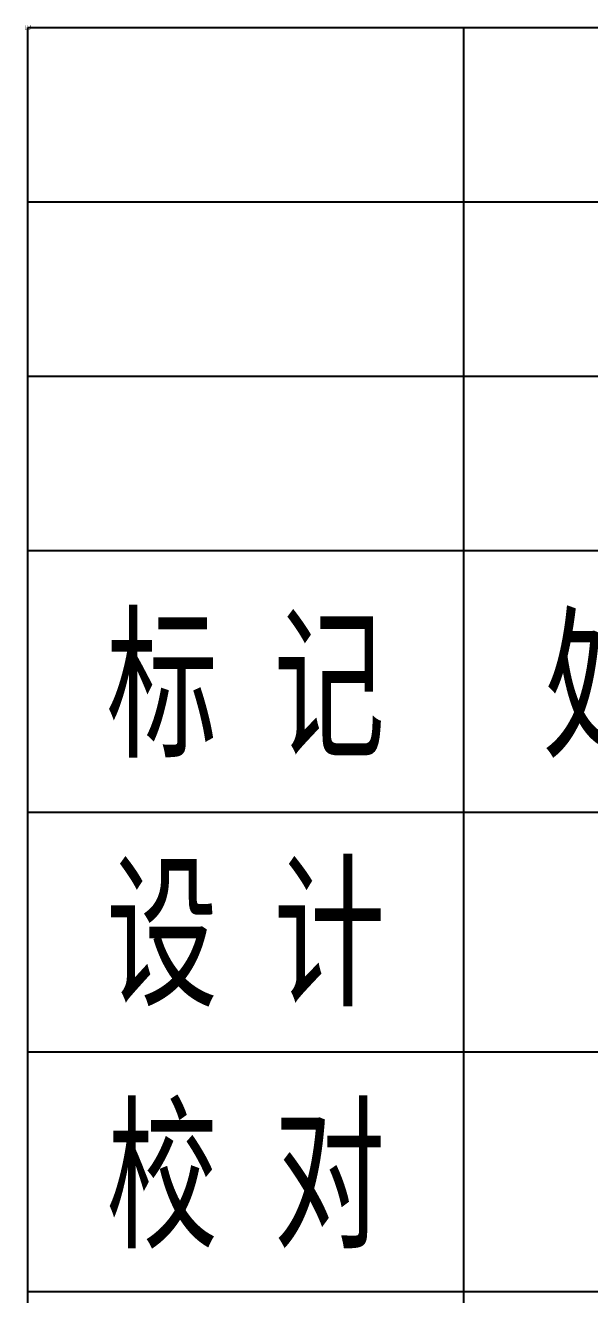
# Model space of a CAD drawing. Extents: x -29293 to 30124, y -19360 to 22650.
# Drawn here: x 11110 to 12403, y -16663 to -13750 of the extents above; entities that cross this region are included whole.
import ezdxf
from ezdxf.enums import TextEntityAlignment as Align

# ---------------------------------------------------------------- set-up
doc = ezdxf.new("R2010")
doc.units = 0
doc.layers.add('13图框与明细表层', color=3, linetype='CONTINUOUS', lineweight=25)
doc.layers.add('14图纸信息层', color=2, linetype='CONTINUOUS', lineweight=25)
doc.styles.add('BTLHZ', font='', dxfattribs={"width": 0.7})
doc.styles.add('FSDBHZ', font='dgtxt.shx', dxfattribs={"width": 0.7, "bigfont": 'dghzfs.shx'})
doc.styles.get('BTLHZ').set_extended_font_data('SimSun')

# ---------------------------------------------------------------- blocks, each defined once
blk = doc.blocks.new('ZJDT3')
at = {"layer": '13图框与明细表层', "color": 7}
blk.add_line((0, 0), (180, 0), dxfattribs=at)
blk.add_line((0, 0), (180, 0), dxfattribs=at)

msp = doc.modelspace()

# ---------------------------------------------------------------- linework, layer by layer
at = {"layer": '13图框与明细表层', "color": 7}
for p, q in [((11115, -18355.1), (11115, -13755.1)), ((11115, -13755.1), (29115, -13755.1)), ((11115, -15555.1), (17115, -15555.1))]:
    msp.add_line(p, q, dxfattribs=at)
at = {"layer": '13图框与明细表层', "color": 1}
for p, q in [((12115, -18355.1), (12115, -13755.1)), ((11115, -14155.1), (17115, -14155.1)), ((11115, -14555.1), (17115, -14555.1)), ((11115, -14955.1), (17115, -14955.1)), ((11115, -16105.1), (17115, -16105.1)), ((11115, -16655.1), (17115, -16655.1))]:
    msp.add_line(p, q, dxfattribs=at)

# ---------------------------------------------------------------- block references
at = {"layer": '13图框与明细表层', "color": 7, "xscale": 100, "yscale": 100, "zscale": 100}
msp.add_blockref('ZJDT3', (11115, -13755.1), dxfattribs=at)

# ---------------------------------------------------------------- texts
at = {"layer": '13图框与明细表层', "color": 1, "style": 'BTLHZ', "width": 0.67}
for s, p in [('标 记', (11615, -15255.1)), ('处 数', (12615, -15255.1)), ('校 对', (11615, -16380.1))]:
    msp.add_text(s, height=280, dxfattribs=at).set_placement(p, align=Align.MIDDLE)
msp.add_text('设 计', height=280, dxfattribs=at).set_placement((11615, -15830.1), align=Align.MIDDLE_CENTER)
at = {"layer": '14图纸信息层', "style": 'FSDBHZ', "width": 0.7}
msp.add_text('LU', height=10, dxfattribs=at).set_placement((11115, -13755.1), align=Align.MIDDLE_CENTER)

doc.saveas('drawing.dxf')
